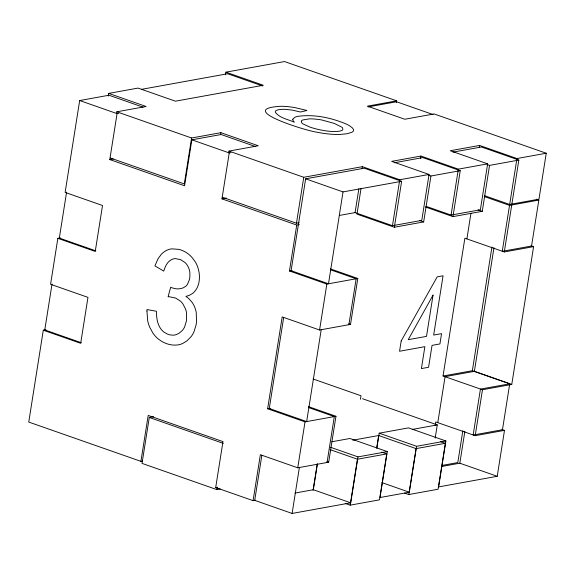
<?xml version="1.0" encoding="UTF-8"?>
<svg xmlns="http://www.w3.org/2000/svg" width="575" height="575" viewBox="0 0 575 575"><rect width="100%" height="100%" fill="white"/><g stroke="black" fill="none" stroke-linecap="round" stroke-linejoin="round"><path stroke-width="0.86" d="M45.885 329.734L43.297 330.201L28.75 422.064L140.918 461.358L142.643 461.042M60.432 237.87L57.852 238.338L50.578 284.273L87.961 297.368L80.687 343.297L43.297 330.201M143.038 107.166L108.977 95.234L79.673 100.539L65.126 192.402L102.515 205.505L95.242 251.433L57.852 238.338M52.038 284.007L44.764 329.935L81.319 342.743M66.592 192.143L59.318 238.072L95.874 250.88M108.301 96.047L108.718 93.394L138.022 88.09L175.411 101.186L263.314 85.265L225.925 72.17L225.508 74.822M116.524 113.562L116.804 111.802L146.107 106.49L108.718 93.394M255.207 146.452L221.145 134.521L191.842 139.826L184.568 185.761L109.789 159.57L117.063 113.634L118.788 113.325M228.692 152.849L228.972 151.088L258.276 145.777L220.886 132.681L191.583 137.993L184.309 183.921L110.371 158.024M140.918 461.358L148.192 415.423L222.971 441.614L215.69 487.55L253.079 500.645L255.667 500.178M153.604 416.674L149.292 417.457L142.018 463.385L216.797 489.577L220.239 488.951M220.606 134.449L220.886 132.681M299.316 224.581L296.729 225.048L221.957 198.857L229.231 152.928L230.956 152.612M216.797 489.577L217.077 487.808M222.532 197.311L296.47 223.208L303.751 177.28L362.351 166.664L399.74 179.759L429.043 174.455L421.77 220.39L392.466 225.695L355.077 212.599L339.329 215.452M253.079 500.645L260.36 454.71L297.742 467.806L328.684 462.207L335.958 416.271L308.545 406.669M335.958 416.271L305.023 421.878L267.634 408.782L282.181 316.911L319.571 330.007L350.513 324.408L357.787 278.473L330.366 268.87M357.787 278.473L326.844 284.079L289.455 270.983L296.729 225.048M261.855 455.299L254.718 500.343L292.107 513.446L350.714 502.83L357.988 456.895L387.291 451.591L380.01 497.526L409.314 492.214L416.588 446.286L445.891 440.982L438.617 486.91L497.224 476.301L504.498 430.366L502.004 429.489M283.676 317.501L269.272 408.48L306.655 421.576L321.209 329.712M401.637 181.305L364.248 168.209L305.641 178.818L291.094 270.688L328.483 283.784L343.031 191.913L401.637 181.305L394.364 227.233L356.974 214.137L361.028 188.521M297.742 467.806L305.023 421.878M319.571 330.007L326.844 284.079M292.107 513.446L299.381 467.511M355.077 212.599L358.857 188.751M362.07 168.432L362.351 166.664M313.066 490.295L317.263 463.795M294.953 493.062L313.325 489.735L317.378 464.118M327.046 462.501L334.319 416.566L308.567 407.546M348.874 324.702L356.148 278.774L330.388 269.747M396.412 102.609L396.692 100.848L284.532 61.554L225.925 72.17M360.424 399.294L360.985 395.758L313.095 378.982M392.466 225.695L399.74 179.759M350.175 505.159L357.449 459.224L386.752 453.919L379.478 499.855L350.175 505.159L345.194 503.412M420.533 158.7L420.957 156.055L458.347 169.151L487.643 163.839L480.369 209.774L451.066 215.079L426.147 206.353M376.704 447.882L378.666 435.519L416.056 448.615L445.359 443.303L438.078 489.239L408.782 494.543L404.628 493.091M376.826 448.205L379.205 433.191L408.502 427.879L445.891 440.982M394.364 227.233L423.66 221.928L430.941 176L460.237 170.689L452.963 216.624L425.55 207.022M451.066 215.079L458.347 169.151M408.782 494.543L416.056 448.615M435.203 425.486L435.764 421.949L475.194 435.67L504.498 430.366M443.037 376.021L464.866 238.222L504.297 251.943L533.593 246.639L511.772 384.431L482.468 389.742L443.037 376.021L472.341 370.717L509.73 383.812L502.457 429.741L473.153 435.045L480.427 389.117L509.73 383.812M479.277 147.207L479.557 145.439L516.947 158.535L546.25 153.23L538.976 199.158L509.673 204.47L484.747 195.737M435.174 438.15L437.273 424.903L362.494 398.712M437.805 422.575L445.079 376.647L474.382 371.335L511.772 384.431M466.907 238.848L470.961 213.232M452.963 216.624L482.267 211.32L489.541 165.384L518.844 160.08L504.297 251.943M462.825 430.776L457.793 462.58L442.276 465.391M472.341 370.717L491.927 247.049M441.463 466.526L459.835 463.198L464.866 431.401M474.382 371.335L493.968 247.674M538.832 200.078L509.529 205.39L502.255 251.318L531.552 246.014L538.832 200.078L536.303 199.194M509.673 204.47L516.947 158.535M475.194 435.67L482.468 389.742M141.5 89.348L227.65 73.744L262.545 85.97M396.692 100.848L367.396 106.152L404.786 119.248L434.082 113.943L546.25 153.23M368.108 106.914L396.549 101.761L433.104 114.569M109.789 159.57L113.239 158.944M420.957 156.055L391.654 161.359L429.043 174.455M479.557 145.439L450.261 150.743L487.643 163.839M394.414 162.747L422.855 157.593L460.237 170.689M453.014 152.131L481.455 146.984L518.844 160.08M221.957 198.857L226.263 198.08M296.47 223.208L299.093 222.733M289.455 270.983L292.043 270.516M267.634 408.782L270.214 408.308M331.804 441.772L349.902 438.495L387.291 451.591M352.813 440.198L378.666 435.519M412.275 429.432L437.273 424.903M215.69 487.55L217.415 487.233M487.047 164.515L489.541 165.384M428.447 175.123L430.941 176M484.229 196.528L509.529 205.39M478.113 209.861L482.267 211.32M531.106 245.762L533.593 246.639M116.804 111.802L191.583 137.993M228.972 151.088L303.751 177.28M305.641 178.818L343.031 191.913M79.673 100.539L117.063 113.634M191.842 139.826L229.231 152.928M419.513 220.477L423.66 221.928M348.845 323.826L350.513 324.408M440.371 441.557L445.359 443.303M379.205 433.191L416.588 446.286M459.835 463.198L497.224 476.301M381.764 452.173L386.752 453.919M330.567 447.293L357.988 456.895M330.036 449.621L357.449 459.224M327.024 461.624L328.684 462.207M381.901 482.612L409.314 492.214M149.292 417.457L223.229 443.354M313.325 489.735L350.714 502.83M146.948 311.032L147.689 320.742A27.751 21.785 79.7 0 0 149.68 327.132L152.864 333.026A28.053 22.015 79.7 0 0 156.997 337.87C162.596 342.995 170.48 346.013 178.077 344.885A30.101 23.625 79.7 0 0 182.678 343.483L186.954 340.882L191.331 336.375A27.219 21.361 79.7 0 0 193.912 331.912L195.996 325.263A34.478 27.061 79.7 0 0 196.542 321.598L196.233 312.412A21.239 16.668 79.7 0 0 194.932 307.776L194.58 306.885A20.657 16.215 79.7 0 0 191.863 302.048L188.837 298.662L185.905 296.384L189.153 295.421L192.488 293.523A19.73 15.482 79.7 0 0 194.803 291.331L195.213 290.828A20.154 15.82 79.7 0 0 198.67 283.597L198.979 282.174A23.208 18.213 79.7 0 0 198.986 271.925L198.231 268.683A22.784 17.883 79.7 0 0 195.299 261.855L191.791 257.205A30.727 24.121 79.7 0 0 183.31 250.944L181.829 250.305A37.368 29.325 79.7 0 0 178.897 249.37L171.738 248.846A26.119 20.499 79.7 0 0 166.175 250.599L165.305 251.095A26.048 20.441 79.7 0 0 161.316 254.301L158.003 258.793L154.919 265.894L163.746 271.098C165.068 266.714 167.102 261.97 171.343 259.699A15.216 11.946 79.7 0 1 175.361 258.606L180.478 259.584L185.042 262.523A14.318 11.234 79.7 0 1 187.234 265.212L187.608 265.83A15.403 12.089 79.7 0 1 188.593 267.799L189.11 269.158A13.628 10.695 79.7 0 1 189.887 272.672L189.851 277.128A20.154 15.82 79.7 0 1 189.369 279.759L187.5 284.28A12.161 9.545 79.7 0 1 185.624 286.4L183.245 287.809A23.855 18.723 79.7 0 1 175.727 288.751L172.133 287.867A11.831 9.286 79.7 0 1 171.58 287.651L170.682 287.227L168.101 296.736A55.897 43.873 79.7 0 1 169.575 296.801L175.533 298.037L180.342 301.034A17.193 13.498 79.7 0 1 183.066 304.182L185.502 308.926A16.927 13.283 79.7 0 1 186.602 313.224L186.516 320.634L184.611 326.938A18.544 14.555 79.7 0 1 182.304 330.452L179.22 333.148L176.468 334.535A18.163 14.26 79.7 0 1 172.823 335.182L169.74 334.83A22.677 17.803 79.7 0 1 167.476 334.111L163.832 332.005A16.517 12.966 79.7 0 1 160.827 328.886C157.126 323.847 156.515 317.335 156.414 311.283L147.035 309.573L146.948 311.032M292.812 119.269L293.063 120.649L294.371 122.223C288.046 119.32 279.745 118.177 275.382 112.305A21.886 5.52 9 0 1 275.317 111.636A15.812 3.989 9 0 1 277.064 110.148L278.084 109.854A19.32 4.873 9 0 1 279.436 109.602L282.447 109.336A14.964 3.773 9 0 1 285.962 109.394L292.201 110.105L300.502 112.01L306.913 110.472L295.047 107.633A24.057 6.066 9 0 0 288.003 106.663A23.913 6.03 9 0 0 281.369 106.274C233.63 108.61 307.266 131.193 316.818 132.178A29.253 7.374 9 0 0 327.621 133.874L330.891 134.183A28.807 7.259 9 0 0 339.753 134.457L347.185 133.738L352.065 132.192A27.643 6.965 9 0 0 353.539 130.439A26.759 6.749 9 0 0 353.438 129.418L352.209 127.743L349.708 125.882A36.002 9.078 9 0 0 346.179 123.992C331.013 117.681 314.058 114.044 297.656 116.38A27.528 6.943 9 0 0 294.601 117.422L292.812 119.269M301.336 121.325L301.667 122.604A18.45 4.65 9 0 0 303.154 124.006L309.76 127.017A27.808 7.008 9 0 0 320.354 129.907L325.371 130.798A18.436 4.65 9 0 0 331.38 131.416L333.787 131.502A17.847 4.499 9 0 0 340.098 131.021L341.442 130.626A15.654 3.946 9 0 0 342.765 129.756L342.671 128.074A18.853 4.751 9 0 0 341.909 127.219L334.219 123.388L321.698 119.959A17.775 4.478 9 0 0 317.874 119.37L313.339 118.939A16.61 4.19 9 0 0 309.35 118.867L302.824 119.952A17.422 4.392 9 0 0 301.53 120.879L301.336 121.325M401.185 340.961L399.553 351.253L424.875 346.668L421.403 368.575L428.569 367.274L432.041 345.374L439.925 343.943L441.55 333.644L433.672 335.074L443.059 275.784L437.208 276.848L401.185 340.961M433.04 295.119L426.506 336.375L408.228 339.681L433.04 295.119"/></g></svg>
